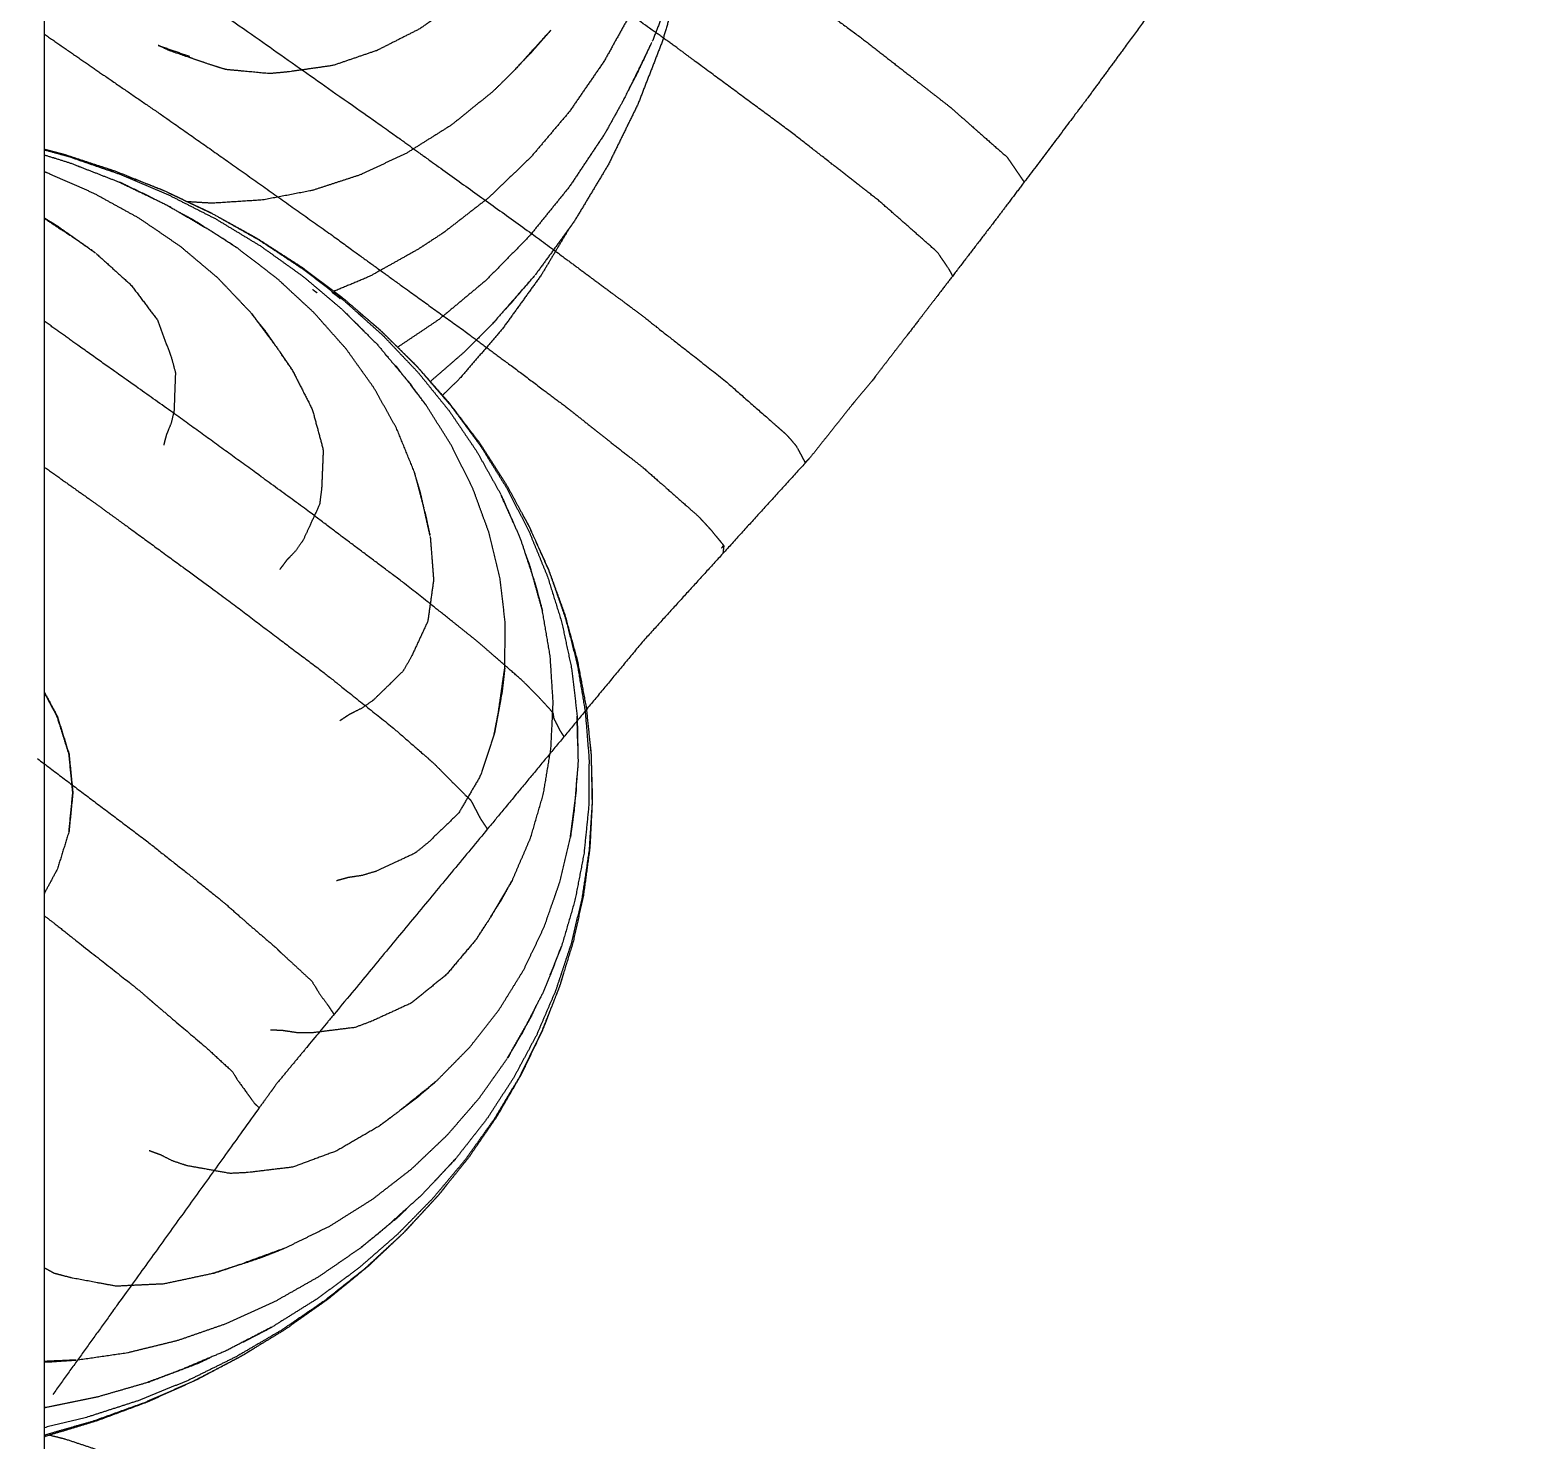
# Model space of a CAD drawing. Header units: millimetres. Extents: x 3429 to 24139, y -631 to 9878.
# Drawn here: x 8512.4 to 8536.01, y 3658.76 to 3681.08 of the extents above; entities that cross this region are included whole.
import ezdxf

# ---------------------------------------------------------------- set-up
doc = ezdxf.new("R2010")
doc.units = ezdxf.units.MM
doc.layers.add('multid_gorunus_3', color=23, linetype='Continuous', lineweight=13)
doc.layers.add('multid_gorunus_4', color=15, linetype='Continuous', lineweight=9)

# ---------------------------------------------------------------- blocks, each defined once
blk = doc.blocks.new('grup-2')
at = {"layer": 'multid_gorunus_3', "lineweight": -3}
for points, degree, knots in [([(1978.928, 6217.144), (1978.928, 6216.155), (1978.928, 6213.761), (1978.928, 6208.959), (1978.928, 6202.868), (1978.928, 6195.487), (1978.928, 6186.836), (1978.928, 6176.969), (1978.928, 6165.969), (1978.928, 6153.941), (1978.928, 6141.024), (1978.928, 6127.365), (1978.928, 6113.136), (1978.928, 6098.504), (1978.928, 6083.653), (1978.928, 6068.742), (1978.928, 6053.94), (1978.928, 6039.26), (1978.928, 6024.58), (1978.928, 6005.778), (1978.928, 5990.869), (1978.928, 5976.016), (1978.928, 5961.387), (1978.928, 5947.155), (1978.928, 5933.498), (1978.928, 5920.578), (1978.928, 5947.227), (1978.928, 5936.226), (1978.928, 5926.36), (1978.928, 5917.707), (1978.928, 5910.327), (1978.928, 5904.236), (1978.928, 5899.433), (1978.928, 5897.04), (1978.928, 5896.051)], 3, [200, 200, 200, 200, 215.285175, 230.934783, 246.910875, 263.16962, 279.661789, 296.333468, 313.127007, 329.982146, 346.837285, 363.630824, 380.302503, 396.794672, 413.053417, 429.029509, 444.679117, 459.964292, 475.249467, 490.899075, 506.875167, 523.133912, 539.62608, 556.29776, 573.091299, 589.946438, 606.801576, 623.595115, 640.266795, 656.758963, 673.017709, 688.9938, 704.643409, 719.928583, 719.928583, 719.928583, 719.928583]), ([(1955.547, 6155.803), (1955.743, 6155.333), (1955.939, 6154.863), (1956.452, 6153.631), (1956.966, 6152.398), (1957.205, 6151.932), (1957.444, 6151.467), (1957.867, 6150.643), (1958.29, 6149.82), (1958.596, 6149.223), (1958.902, 6148.627), (1959.537, 6147.635), (1960.172, 6146.642), (1960.477, 6146.164), (1960.783, 6145.686), (1960.994, 6145.399), (1961.205, 6145.111), (1961.813, 6144.283), (1962.42, 6143.455), (1962.918, 6142.795), (1963.415, 6142.136), (1963.649, 6141.826), (1963.883, 6141.516), (1964.215, 6141.084), (1964.546, 6140.652), (1964.809, 6140.308), (1965.073, 6139.965), (1965.454, 6139.471), (1965.835, 6138.977), (1965.987, 6138.794), (1966.139, 6138.612), (1966.469, 6138.196), (1966.8, 6137.781)], 2, [-11, -11, -11, -10, -10, -9, -9, -8, -8, -7, -7, -6, -6, -5, -5, -4, -4, -3, -3, -2, -2, -1, -1, 0, 0, 1, 1, 2, 2, 3, 3, 4, 4, 5, 5, 5]), ([(1979.157, 6153.421), (1978.265, 6152.849), (1977.374, 6152.278), (1976.846, 6151.932), (1976.319, 6151.586), (1975.454, 6151.006), (1974.59, 6150.426), (1973.932, 6149.992), (1973.274, 6149.558), (1972.625, 6149.115), (1971.975, 6148.673), (1971.168, 6148.114), (1970.36, 6147.555), (1969.733, 6147.11), (1969.105, 6146.666), (1968.499, 6146.243), (1967.893, 6145.819), (1967.424, 6145.473), (1966.954, 6145.128), (1966.472, 6144.771), (1965.99, 6144.415), (1965.59, 6144.104), (1965.19, 6143.793), (1964.885, 6143.555), (1964.58, 6143.318), (1964.406, 6143.164), (1964.231, 6143.01), (1963.956, 6142.769), (1963.682, 6142.528), (1963.591, 6142.394), (1963.5, 6142.26), (1963.458, 6142.198), (1963.415, 6142.136)], 2, [7, 7, 7, 8, 8, 9, 9, 10, 10, 11, 11, 12, 12, 13, 13, 14, 14, 15, 15, 16, 16, 17, 17, 18, 18, 19, 19, 20, 20, 21, 21, 22, 22, 23, 23, 23]), ([(1964.546, 6140.652), (1964.575, 6140.704), (1964.604, 6140.756), (1964.696, 6140.891), (1964.788, 6141.026), (1965.122, 6141.321), (1965.457, 6141.616), (1965.59, 6141.732), (1965.722, 6141.847), (1965.868, 6141.961), (1966.013, 6142.075), (1966.554, 6142.496), (1967.095, 6142.918), (1967.857, 6143.481), (1968.619, 6144.044), (1968.766, 6144.154), (1968.913, 6144.263), (1969.096, 6144.394), (1969.279, 6144.526), (1970.259, 6145.22), (1971.239, 6145.915), (1972.378, 6146.703), (1973.518, 6147.491), (1973.792, 6147.683), (1974.065, 6147.876), (1974.329, 6148.056), (1974.593, 6148.237), (1975.839, 6149.076), (1977.086, 6149.914), (1977.472, 6150.17), (1977.859, 6150.425), (1978.393, 6150.775), (1978.928, 6151.126)], 2, [7, 7, 7, 8, 8, 9, 9, 10, 10, 11, 11, 12, 12, 13, 13, 14, 14, 15, 15, 16, 16, 17, 17, 18, 18, 19, 19, 20, 20, 21, 21, 22, 22, 22.679142, 22.679142, 22.679142]), ([(1978.91, 6146.722), (1978.846, 6146.677), (1978.782, 6146.633), (1977.339, 6145.641), (1975.895, 6144.649), (1974.823, 6143.895), (1973.75, 6143.141), (1973.502, 6142.965), (1973.255, 6142.789), (1973.064, 6142.651), (1972.873, 6142.513), (1971.992, 6141.881), (1971.111, 6141.248), (1970.423, 6140.736), (1969.734, 6140.225), (1969.578, 6140.108), (1969.421, 6139.99), (1969.305, 6139.898), (1969.189, 6139.806), (1968.671, 6139.401), (1968.154, 6138.995), (1967.774, 6138.661), (1967.394, 6138.328), (1967.289, 6138.236), (1967.185, 6138.144), (1967.146, 6138.101), (1967.106, 6138.058), (1967.064, 6138.006), (1967.021, 6137.954), (1966.952, 6137.825), (1966.883, 6137.696)], 2, [0, 0, 0, 1, 1, 2, 2, 3, 3, 4, 4, 5, 5, 6, 6, 7, 7, 8, 8, 9, 9, 10, 10, 11, 11, 12, 12, 13, 13, 14, 14, 15, 15, 15]), ([(1978.928, 6144.478), (1978.647, 6144.284), (1978.366, 6144.089), (1977.661, 6143.604), (1976.956, 6143.12), (1976.432, 6142.751), (1975.908, 6142.383), (1975.14, 6141.838), (1974.371, 6141.293), (1973.781, 6140.864), (1973.19, 6140.436), (1972.741, 6140.113), (1972.291, 6139.791), (1971.94, 6139.53), (1971.589, 6139.269), (1971.122, 6138.919), (1970.654, 6138.568), (1970.308, 6138.293), (1969.961, 6138.019), (1969.702, 6137.816), (1969.443, 6137.613), (1969.253, 6137.445), (1969.062, 6137.278), (1968.814, 6137.059), (1968.566, 6136.84), (1968.472, 6136.737), (1968.377, 6136.635), (1968.276, 6136.511), (1968.174, 6136.387)], 2, [2.641019, 2.641019, 2.641019, 3, 3, 4, 4, 5, 5, 6, 6, 7, 7, 8, 8, 9, 9, 10, 10, 11, 11, 12, 12, 13, 13, 14, 14, 15, 15, 16, 16, 16]), ([(1970.699, 6133.361), (1970.728, 6133.404), (1970.756, 6133.447), (1970.807, 6133.545), (1970.858, 6133.644), (1970.864, 6133.686), (1970.87, 6133.728), (1970.895, 6133.758), (1970.919, 6133.788), (1971.005, 6133.881), (1971.09, 6133.974), (1971.218, 6134.104), (1971.347, 6134.234), (1971.588, 6134.445), (1971.829, 6134.655), (1971.948, 6134.759), (1972.068, 6134.863), (1972.267, 6135.022), (1972.467, 6135.181), (1972.841, 6135.478), (1973.215, 6135.775), (1973.736, 6136.166), (1974.258, 6136.557), (1974.524, 6136.759), (1974.791, 6136.96), (1975.166, 6137.234), (1975.542, 6137.508), (1976.185, 6137.975), (1976.829, 6138.441), (1977.611, 6138.996), (1978.393, 6139.551), (1978.66, 6139.743), (1978.928, 6139.934)], 2, [4, 4, 4, 5, 5, 6, 6, 7, 7, 8, 8, 9, 9, 10, 10, 11, 11, 12, 12, 13, 13, 14, 14, 15, 15, 16, 16, 17, 17, 18, 18, 19, 19, 19.533118, 19.533118, 19.533118]), ([(1966.884, 6137.688), (1967.535, 6136.973), (1968.185, 6136.258), (1968.822, 6135.559), (1969.458, 6134.859), (1970.079, 6134.11), (1970.699, 6133.361), (1971.306, 6132.628), (1971.913, 6131.895), (1973.128, 6130.429), (1974.342, 6128.963), (1974.796, 6128.414), (1975.25, 6127.866), (1975.387, 6127.676), (1975.525, 6127.485), (1976.614, 6125.973), (1977.704, 6124.461), (1978.248, 6123.705), (1978.793, 6122.949)], 2, [-7, -7, -7, -6, -6, -5, -5, -4, -4, -3, -3, -2, -2, -1, -1, 0, 0, 1, 1, 2, 2, 2]), ([(1978.928, 6137.626), (1978.863, 6137.58), (1978.799, 6137.533), (1978.483, 6137.31), (1978.168, 6137.086), (1977.909, 6136.898), (1977.649, 6136.71), (1976.883, 6136.15), (1976.116, 6135.59), (1975.572, 6135.179), (1975.027, 6134.767), (1974.787, 6134.587), (1974.547, 6134.407), (1974.374, 6134.27), (1974.202, 6134.133), (1973.803, 6133.815), (1973.403, 6133.496), (1973.164, 6133.287), (1972.925, 6133.079), (1972.842, 6133.007), (1972.76, 6132.935), (1972.61, 6132.783), (1972.461, 6132.632), (1972.362, 6132.533), (1972.263, 6132.433), (1972.224, 6132.397), (1972.184, 6132.361), (1972.168, 6132.334), (1972.152, 6132.307), (1972.089, 6132.186), (1972.026, 6132.065), (1971.97, 6131.98), (1971.913, 6131.895)], 2, [10.934205, 10.934205, 10.934205, 11, 11, 12, 12, 13, 13, 14, 14, 15, 15, 16, 16, 17, 17, 18, 18, 19, 19, 20, 20, 21, 21, 22, 22, 23, 23, 24, 24, 25, 25, 26, 26, 26]), ([(1979.037, 6133.011), (1978.611, 6132.69), (1978.186, 6132.369), (1977.758, 6132.047), (1977.331, 6131.725), (1977.006, 6131.468), (1976.681, 6131.212), (1976.38, 6130.971), (1976.079, 6130.73), (1975.939, 6130.606), (1975.799, 6130.482), (1975.525, 6130.245), (1975.25, 6130.009), (1975.219, 6129.977), (1975.187, 6129.945), (1974.941, 6129.719), (1974.695, 6129.492), (1974.637, 6129.398), (1974.58, 6129.304), (1974.506, 6129.201), (1974.432, 6129.099), (1974.387, 6129.031), (1974.342, 6128.963)], 2, [6, 6, 6, 7, 7, 8, 8, 9, 9, 10, 10, 11, 11, 12, 12, 13, 13, 14, 14, 15, 15, 16, 16, 17, 17, 17]), ([(1978.928, 6130.524), (1978.848, 6130.464), (1978.769, 6130.404), (1978.16, 6129.923), (1977.55, 6129.443), (1977.484, 6129.39), (1977.418, 6129.337), (1977.387, 6129.309), (1977.356, 6129.282), (1977.271, 6129.209), (1977.186, 6129.135), (1976.772, 6128.784), (1976.358, 6128.433), (1976.154, 6128.245), (1975.95, 6128.058), (1975.909, 6127.991), (1975.869, 6127.925), (1975.736, 6127.741), (1975.603, 6127.558), (1975.564, 6127.521), (1975.525, 6127.485)], 2, [5.900457, 5.900457, 5.900457, 6, 6, 7, 7, 8, 8, 9, 9, 10, 10, 11, 11, 12, 12, 13, 13, 14, 14, 15, 15, 15])]:
    blk.add_open_spline(points, degree=degree, knots=knots, dxfattribs=at)
for points in [[(1966.883, 6137.696), (1966.842, 6137.738), (1966.8, 6137.781)], [(1966.884, 6137.688), (1966.842, 6137.734), (1966.8, 6137.781)], [(1966.883, 6137.696), (1966.884, 6137.692), (1966.884, 6137.688)], [(1968.17, 6136.38), (1968.172, 6136.384), (1968.174, 6136.387)], [(1968.17, 6136.38), (1968.19, 6136.36), (1968.209, 6136.34)], [(1968.17, 6136.38), (1968.178, 6136.319), (1968.185, 6136.258)], [(1968.174, 6136.387), (1968.192, 6136.364), (1968.209, 6136.34)]]:
    blk.add_open_spline(points, degree=2, dxfattribs=at)
at = {"layer": 'multid_gorunus_4', "lineweight": -3}
for points, knots in [([(1968.601, 6147.817), (1968.725, 6147.312), (1968.849, 6146.808), (1969.013, 6146.323), (1969.177, 6145.838), (1969.38, 6145.378), (1969.583, 6144.917), (1969.822, 6144.486), (1970.062, 6144.055), (1970.336, 6143.656), (1970.609, 6143.258), (1970.915, 6142.897), (1971.22, 6142.536), (1971.554, 6142.214), (1971.887, 6141.893), (1972.246, 6141.615), (1972.605, 6141.337), (1972.809, 6141.204), (1973.013, 6141.071), (1973.398, 6140.855), (1973.784, 6140.64), (1974.064, 6140.523), (1974.344, 6140.406)], [-18, -18, -18, -17, -17, -16, -16, -15, -15, -14, -14, -13, -13, -12, -12, -11, -11, -10, -10, -9, -9, -8, -8, -7.304166, -7.304166, -7.304166]), ([(1970.76, 6146.82), (1970.997, 6146.475), (1971.234, 6146.13), (1971.501, 6145.825), (1971.768, 6145.519), (1972.061, 6145.257), (1972.355, 6144.994), (1972.671, 6144.777), (1972.987, 6144.56), (1973.322, 6144.391), (1973.657, 6144.221), (1974.008, 6144.101), (1974.359, 6143.981), (1974.714, 6143.93), (1975.07, 6143.88), (1975.217, 6143.866), (1975.365, 6143.852), (1975.709, 6143.885), (1976.053, 6143.917), (1976.172, 6143.954), (1976.292, 6143.991), (1976.614, 6144.102), (1976.937, 6144.212), (1977.032, 6144.257), (1977.127, 6144.301), (1976.878, 6144.214), (1976.628, 6144.127)], [-7, -7, -7, -6, -6, -5, -5, -4, -4, -3, -3, -2, -2, -1, -1, 0, 0, 1, 1, 2, 2, 3, 3, 4, 4, 5, 5, 5.794767, 5.794767, 5.794767]), ([(1968.656, 6146.245), (1968.747, 6145.817), (1968.838, 6145.388), (1968.991, 6144.873), (1969.145, 6144.359), (1969.339, 6143.861), (1969.533, 6143.363), (1969.767, 6142.886), (1970, 6142.409), (1970.271, 6141.959), (1970.542, 6141.508), (1970.848, 6141.088), (1971.155, 6140.667)], [-0.815105, -0.815105, -0.815105, 0, 0, 1, 1, 2, 2, 3, 3, 4, 4, 5, 5, 5]), ([(1969.698, 6143.559), (1969.631, 6143.681), (1969.565, 6143.804), (1969.433, 6144.084), (1969.302, 6144.364), (1969.53, 6143.899), (1969.759, 6143.434), (1969.908, 6143.167), (1970.057, 6142.899)], [-2.270836, -2.270836, -2.270836, -2, -2, -1, -1, 0, 0, 1, 1, 1]), ([(1971.369, 6144.033), (1971.291, 6144.112), (1971.214, 6144.191), (1971.056, 6144.371), (1970.899, 6144.551), (1971.194, 6144.226), (1971.489, 6143.901), (1971.655, 6143.737), (1971.822, 6143.573)], [-2.254776, -2.254776, -2.254776, -2, -2, -1, -1, 0, 0, 1, 1, 1]), ([(1971.822, 6143.573), (1972.151, 6143.307), (1972.481, 6143.04), (1972.832, 6142.82), (1973.183, 6142.599), (1973.552, 6142.425), (1973.922, 6142.252), (1974.305, 6142.127), (1974.688, 6142.003), (1975.082, 6141.927), (1975.475, 6141.852), (1975.874, 6141.827), (1976.272, 6141.801), (1976.467, 6141.813), (1976.662, 6141.825)], [-7, -7, -7, -6, -6, -5, -5, -4, -4, -3, -3, -2, -2, -1, -1, -0.512864, -0.512864, -0.512864]), ([(1970.057, 6142.899), (1970.339, 6142.477), (1970.62, 6142.055), (1970.935, 6141.667), (1971.249, 6141.279), (1971.594, 6140.929), (1971.938, 6140.579), (1972.309, 6140.27), (1972.68, 6139.961), (1973.007, 6139.741), (1973.334, 6139.522)], [-19, -19, -19, -18, -18, -17, -17, -16, -16, -15, -15, -14.171515, -14.171515, -14.171515]), ([(1978.928, 6142.658), (1978.769, 6142.617), (1978.61, 6142.575), (1978.203, 6142.441), (1977.795, 6142.307), (1977.4, 6142.148), (1977.005, 6141.99), (1976.644, 6141.816), (1976.284, 6141.643)], [2.62009, 2.62009, 2.62009, 3, 3, 4, 4, 5, 5, 5.944872, 5.944872, 5.944872]), ([(1978.928, 6142.647), (1978.742, 6142.596), (1978.556, 6142.546), (1978.151, 6142.406), (1977.747, 6142.267), (1977.356, 6142.102), (1976.965, 6141.936), (1976.591, 6141.746), (1976.216, 6141.555), (1975.861, 6141.34), (1975.505, 6141.125), (1975.171, 6140.887), (1974.838, 6140.648), (1974.528, 6140.387), (1974.219, 6140.126)], [7.552521, 7.552521, 7.552521, 8, 8, 9, 9, 10, 10, 11, 11, 12, 12, 13, 13, 14, 14, 14]), ([(1978.928, 6142.566), (1978.729, 6142.505), (1978.53, 6142.443), (1978.137, 6142.29), (1977.743, 6142.137)], [12.512542, 12.512542, 12.512542, 13, 13, 14, 14, 14]), ([(1975.658, 6140.069), (1975.919, 6140.343), (1976.18, 6140.618), (1976.477, 6140.868), (1976.774, 6141.118), (1977.102, 6141.342), (1977.43, 6141.565), (1977.785, 6141.76), (1978.139, 6141.955), (1978.516, 6142.121), (1978.893, 6142.286), (1978.91, 6142.292), (1978.928, 6142.298)], [0, 0, 0, 1, 1, 2, 2, 3, 3, 4, 4, 5, 5, 5.043953, 5.043953, 5.043953]), ([(1977.622, 6142.235), (1977.342, 6142.124), (1977.061, 6142.014), (1977.048, 6142.008), (1977.035, 6142.002)], [-0.7070867, -0.7070867, -0.7070867, 0, 0, 0.0338806, 0.0338806, 0.0338806]), ([(1977.916, 6142.346), (1977.885, 6142.336), (1977.855, 6142.326), (1977.855, 6142.326), (1977.854, 6142.326)], [-1.07493616, -1.07493616, -1.07493616, -1, -1, -0.99989259, -0.99989259, -0.99989259]), ([(1976.974, 6141.973), (1976.634, 6141.813), (1976.295, 6141.653), (1975.928, 6141.45), (1975.56, 6141.247), (1975.211, 6141.021), (1974.861, 6140.796), (1974.531, 6140.549), (1974.201, 6140.302), (1973.892, 6140.036), (1973.583, 6139.769), (1973.297, 6139.484), (1973.012, 6139.199), (1972.751, 6138.897), (1972.489, 6138.594), (1972.255, 6138.277), (1972.021, 6137.959), (1971.814, 6137.626), (1971.608, 6137.294), (1971.431, 6136.95), (1971.254, 6136.606), (1971.108, 6136.251), (1970.963, 6135.897), (1970.85, 6135.534), (1970.737, 6135.171), (1970.658, 6134.802), (1970.58, 6134.434), (1970.536, 6134.062), (1970.493, 6133.69)], [0.113601, 0.113601, 0.113601, 1, 1, 2, 2, 3, 3, 4, 4, 5, 5, 6, 6, 7, 7, 8, 8, 9, 9, 10, 10, 11, 11, 12, 12, 13, 13, 14, 14, 14]), ([(1977.197, 6141.871), (1977.246, 6141.897), (1977.295, 6141.923), (1977.519, 6142.03), (1977.743, 6142.137), (1977.367, 6141.956), (1976.991, 6141.775), (1976.636, 6141.567), (1976.281, 6141.359), (1976.079, 6141.228), (1975.877, 6141.096), (1976.081, 6141.227), (1976.286, 6141.358)], [-3.134114, -3.134114, -3.134114, -3, -3, -2, -2, -1, -1, 0, 0, 1, 1, 1.59588, 1.59588, 1.59588]), ([(1976.16, 6141.577), (1975.837, 6141.393), (1975.513, 6141.21), (1975.167, 6140.981), (1974.821, 6140.751), (1974.496, 6140.501), (1974.171, 6140.25), (1973.869, 6139.979), (1973.567, 6139.708), (1973.291, 6139.418), (1973.014, 6139.127), (1972.765, 6138.82), (1972.516, 6138.512), (1972.296, 6138.189), (1972.077, 6137.866), (1971.889, 6137.529), (1971.701, 6137.193)], [6.11278, 6.11278, 6.11278, 7, 7, 8, 8, 9, 9, 10, 10, 11, 11, 12, 12, 13, 13, 14, 14, 14]), ([(1976.311, 6141.374), (1976.437, 6141.455), (1976.564, 6141.535), (1976.684, 6141.599), (1976.804, 6141.663)], [1.6324798, 1.6324798, 1.6324798, 2, 2, 2.3288089, 2.3288089, 2.3288089]), ([(1978.496, 6141.278), (1978.459, 6141.254), (1978.423, 6141.23), (1978.265, 6141.118), (1978.107, 6141.005), (1978.419, 6141.225), (1978.731, 6141.446), (1978.83, 6141.506), (1978.928, 6141.567)], [-0.112462, -0.112462, -0.112462, 0, 0, 1, 1, 2, 2, 2.576032, 2.576032, 2.576032]), ([(1970.611, 6141.414), (1970.834, 6141.041), (1971.058, 6140.668), (1971.368, 6140.239), (1971.677, 6139.81), (1972.02, 6139.412), (1972.363, 6139.014), (1972.494, 6138.888), (1972.624, 6138.762)], [-0.817299, -0.817299, -0.817299, 0, 0, 1, 1, 2, 2, 2.349154, 2.349154, 2.349154]), ([(1973.076, 6137.565), (1973.213, 6137.9), (1973.35, 6138.236), (1973.53, 6138.559), (1973.711, 6138.882), (1973.931, 6139.189), (1974.151, 6139.497), (1974.407, 6139.785), (1974.663, 6140.073), (1974.952, 6140.34), (1975.241, 6140.608), (1975.559, 6140.852), (1975.877, 6141.096)], [0, 0, 0, 1, 1, 2, 2, 3, 3, 4, 4, 5, 5, 6, 6, 6]), ([(1978.107, 6141.005), (1977.83, 6140.756), (1977.554, 6140.506), (1977.346, 6140.231), (1977.139, 6139.956), (1977.028, 6139.66), (1976.918, 6139.365), (1976.885, 6139.244), (1976.853, 6139.124), (1976.863, 6138.82), (1976.874, 6138.516), (1976.897, 6138.417), (1976.92, 6138.318), (1976.958, 6138.227), (1976.995, 6138.137), (1977.017, 6138.055), (1977.038, 6137.973)], [-3, -3, -3, -2, -2, -1, -1, 0, 0, 1, 1, 2, 2, 3, 3, 4, 4, 5, 5, 5]), ([(1971.644, 6140.108), (1971.6, 6140.155), (1971.555, 6140.202), (1971.355, 6140.435), (1971.155, 6140.667), (1971.493, 6140.281), (1971.831, 6139.895), (1972.046, 6139.679), (1972.26, 6139.463)], [-2.126698, -2.126698, -2.126698, -2, -2, -1, -1, 0, 0, 1, 1, 1]), ([(1974.343, 6140.406), (1974.296, 6140.372), (1974.249, 6140.337), (1974.232, 6140.323), (1974.215, 6140.309)], [-1.1412243, -1.1412243, -1.1412243, -1, -1, -0.9455863, -0.9455863, -0.9455863]), ([(1974.375, 6140.393), (1974.347, 6140.373), (1974.318, 6140.353), (1974.28, 6140.322), (1974.243, 6140.291)], [-6.0850189, -6.0850189, -6.0850189, -6, -6, -5.8806726, -5.8806726, -5.8806726]), ([(1973.858, 6139.766), (1973.87, 6139.779), (1973.882, 6139.792), (1974.051, 6139.959), (1974.219, 6140.126), (1973.937, 6139.845), (1973.655, 6139.564), (1973.404, 6139.263), (1973.152, 6138.963), (1973.014, 6138.779), (1972.876, 6138.595), (1972.952, 6138.695), (1973.029, 6138.795)], [-3.044847, -3.044847, -3.044847, -3, -3, -2, -2, -1, -1, 0, 0, 1, 1, 1.323794, 1.323794, 1.323794]), ([(1975.247, 6139.518), (1975.334, 6139.644), (1975.421, 6139.77), (1975.539, 6139.919), (1975.658, 6140.069), (1975.437, 6139.772), (1975.216, 6139.476), (1975.112, 6139.324), (1975.008, 6139.171), (1975.102, 6139.308), (1975.197, 6139.446)], [-2.420718, -2.420718, -2.420718, -2, -2, -1, -1, 0, 0, 1, 1, 1.45865, 1.45865, 1.45865]), ([(1973.758, 6139.92), (1973.692, 6139.864), (1973.627, 6139.809), (1973.338, 6139.526), (1973.049, 6139.243), (1972.784, 6138.943), (1972.519, 6138.643), (1972.28, 6138.327), (1972.04, 6138.012), (1971.827, 6137.682), (1971.615, 6137.353), (1971.43, 6137.011), (1971.245, 6136.669), (1971.089, 6136.316), (1970.932, 6135.963), (1970.806, 6135.602), (1970.68, 6135.241), (1970.585, 6134.872), (1970.491, 6134.504), (1970.428, 6134.131), (1970.365, 6133.757), (1970.334, 6133.381), (1970.304, 6133.006), (1970.307, 6132.629), (1970.31, 6132.253), (1970.347, 6131.879), (1970.385, 6131.504), (1970.456, 6131.134), (1970.528, 6130.765), (1970.634, 6130.402), (1970.74, 6130.039)], [-0.210367, -0.210367, -0.210367, 0, 0, 1, 1, 2, 2, 3, 3, 4, 4, 5, 5, 6, 6, 7, 7, 8, 8, 9, 9, 10, 10, 11, 11, 12, 12, 13, 13, 14, 14, 14]), ([(1973.174, 6138.985), (1973.261, 6139.098), (1973.348, 6139.212), (1973.357, 6139.222), (1973.367, 6139.232)], [1.6317516, 1.6317516, 1.6317516, 2, 2, 2.0356963, 2.0356963, 2.0356963]), ([(1975.008, 6139.171), (1974.846, 6138.855), (1974.685, 6138.538), (1974.598, 6138.218), (1974.512, 6137.898), (1974.525, 6137.587), (1974.538, 6137.277), (1974.555, 6137.154), (1974.571, 6137.031), (1974.701, 6136.749), (1974.831, 6136.467), (1974.892, 6136.38), (1974.953, 6136.294), (1975.024, 6136.22), (1975.095, 6136.147), (1975.147, 6136.076), (1975.2, 6136.005)], [-3, -3, -3, -2, -2, -1, -1, 0, 0, 1, 1, 2, 2, 3, 3, 4, 4, 5, 5, 5]), ([(1972.844, 6139.005), (1972.843, 6139.006), (1972.842, 6139.007), (1972.842, 6139.007), (1972.841, 6139.008)], [1.995573436, 1.995573436, 1.995573436, 2, 2, 2.00147514, 2.00147514, 2.00147514]), ([(1971.638, 6134.447), (1971.634, 6134.803), (1971.63, 6135.159), (1971.672, 6135.516), (1971.714, 6135.873), (1971.8, 6136.227), (1971.885, 6136.58), (1972.012, 6136.927), (1972.139, 6137.274), (1972.305, 6137.611), (1972.471, 6137.948), (1972.674, 6138.272), (1972.876, 6138.595)], [0, 0, 0, 1, 1, 2, 2, 3, 3, 4, 4, 5, 5, 6, 6, 6]), ([(1972.907, 6136.925), (1972.901, 6136.901), (1972.894, 6136.877), (1972.857, 6136.703), (1972.819, 6136.529), (1972.895, 6136.871), (1972.971, 6137.214), (1973.023, 6137.389), (1973.076, 6137.565), (1972.999, 6137.275), (1972.923, 6136.985)], [-0.069232, -0.069232, -0.069232, 0, 0, 1, 1, 2, 2, 3, 3, 3.843047, 3.843047, 3.843047]), ([(1971.504, 6136.747), (1971.51, 6136.763), (1971.516, 6136.779), (1971.609, 6136.986), (1971.701, 6137.193), (1971.547, 6136.845), (1971.393, 6136.497), (1971.276, 6136.14), (1971.158, 6135.783), (1971.1, 6135.569), (1971.043, 6135.356), (1971.143, 6135.715), (1971.243, 6136.075), (1971.279, 6136.168), (1971.315, 6136.261)], [-3.045292, -3.045292, -3.045292, -3, -3, -2, -2, -1, -1, 0, 0, 1, 1, 2, 2, 2.263673, 2.263673, 2.263673]), ([(1971.363, 6136.887), (1971.316, 6136.803), (1971.27, 6136.719), (1971.11, 6136.367), (1970.95, 6136.016), (1970.82, 6135.655), (1970.689, 6135.295), (1970.589, 6134.927), (1970.488, 6134.56), (1970.418, 6134.187), (1970.348, 6133.814), (1970.309, 6133.438), (1970.271, 6133.062), (1970.263, 6132.684), (1970.256, 6132.307), (1970.28, 6131.93), (1970.304, 6131.553), (1970.36, 6131.178), (1970.416, 6130.804), (1970.504, 6130.435), (1970.593, 6130.065), (1970.712, 6129.703), (1970.832, 6129.341), (1970.984, 6128.988), (1971.135, 6128.635), (1971.318, 6128.295), (1971.501, 6127.954), (1971.714, 6127.628), (1971.927, 6127.301), (1972.169, 6126.992), (1972.412, 6126.683)], [-0.247565, -0.247565, -0.247565, 0, 0, 1, 1, 2, 2, 3, 3, 4, 4, 5, 5, 6, 6, 7, 7, 8, 8, 9, 9, 10, 10, 11, 11, 12, 12, 13, 13, 14, 14, 14]), ([(1972.819, 6136.529), (1972.792, 6136.184), (1972.765, 6135.838), (1972.811, 6135.512), (1972.856, 6135.186), (1972.99, 6134.897), (1973.125, 6134.609), (1973.189, 6134.499), (1973.254, 6134.389), (1973.487, 6134.162), (1973.721, 6133.935), (1973.812, 6133.872), (1973.903, 6133.808), (1973.999, 6133.76), (1974.094, 6133.712), (1974.172, 6133.661), (1974.249, 6133.61)], [-3, -3, -3, -2, -2, -1, -1, 0, 0, 1, 1, 2, 2, 3, 3, 4, 4, 5, 5, 5]), ([(1971.517, 6131.09), (1971.373, 6131.424), (1971.229, 6131.757), (1971.128, 6132.105), (1971.026, 6132.453), (1970.967, 6132.811), (1970.907, 6133.169), (1970.89, 6133.532), (1970.872, 6133.896), (1970.895, 6134.262), (1970.918, 6134.627), (1970.981, 6134.992), (1971.043, 6135.356)], [0, 0, 0, 1, 1, 2, 2, 3, 3, 4, 4, 5, 5, 6, 6, 6]), ([(1971.738, 6133.747), (1971.772, 6133.572), (1971.805, 6133.397), (1971.741, 6133.741), (1971.678, 6134.086), (1971.658, 6134.266), (1971.638, 6134.447), (1971.688, 6134.097), (1971.738, 6133.747)], [0, 0, 0, 1, 1, 2, 2, 3, 3, 4, 4, 4]), ([(1978.928, 6134.064), (1978.825, 6133.873), (1978.722, 6133.682), (1978.63, 6133.384), (1978.537, 6133.086), (1978.507, 6132.779), (1978.476, 6132.471), (1978.507, 6132.164), (1978.537, 6131.857), (1978.63, 6131.559), (1978.722, 6131.261), (1978.825, 6131.07), (1978.928, 6130.878)], [51.315954, 51.315954, 51.315954, 52, 52, 53, 53, 54, 54, 55, 55, 56, 56, 56.684746, 56.684746, 56.684746]), ([(1978.928, 6134.053), (1978.828, 6133.866), (1978.728, 6133.68), (1978.635, 6133.382), (1978.543, 6133.085), (1978.512, 6132.778), (1978.482, 6132.471), (1978.512, 6132.164), (1978.543, 6131.858), (1978.54, 6131.857), (1978.537, 6131.857)], [21.33269, 21.33269, 21.33269, 22, 22, 23, 23, 24, 24, 25, 25, 26, 26, 26]), ([(1970.483, 6133.211), (1970.483, 6133.229), (1970.482, 6133.246), (1970.488, 6133.468), (1970.493, 6133.69), (1970.485, 6133.317), (1970.478, 6132.944), (1970.508, 6132.574), (1970.539, 6132.204), (1970.569, 6131.986), (1970.599, 6131.768), (1970.552, 6132.136), (1970.504, 6132.504), (1970.501, 6132.602), (1970.498, 6132.701)], [-3.047097, -3.047097, -3.047097, -3, -3, -2, -2, -1, -1, 0, 0, 1, 1, 2, 2, 2.265561, 2.265561, 2.265561]), ([(1970.295, 6133.301), (1970.285, 6133.209), (1970.274, 6133.116), (1970.263, 6132.739), (1970.252, 6132.361), (1970.271, 6131.984), (1970.291, 6131.606), (1970.341, 6131.231), (1970.392, 6130.856), (1970.473, 6130.485), (1970.555, 6130.114), (1970.667, 6129.749), (1970.779, 6129.384), (1970.921, 6129.027), (1971.063, 6128.67), (1971.234, 6128.322), (1971.405, 6127.975), (1971.606, 6127.64), (1971.807, 6127.305), (1972.035, 6126.984), (1972.264, 6126.663), (1972.519, 6126.359), (1972.775, 6126.054), (1973.056, 6125.767), (1973.338, 6125.481), (1973.644, 6125.214), (1973.95, 6124.948), (1974.279, 6124.705), (1974.608, 6124.462), (1974.958, 6124.243), (1975.308, 6124.024)], [-0.246228, -0.246228, -0.246228, 0, 0, 1, 1, 2, 2, 3, 3, 4, 4, 5, 5, 6, 6, 7, 7, 8, 8, 9, 9, 10, 10, 11, 11, 12, 12, 13, 13, 14, 14, 14]), ([(1971.805, 6133.397), (1971.916, 6133.065), (1972.027, 6132.732), (1972.199, 6132.439), (1972.37, 6132.146), (1972.61, 6131.915), (1972.85, 6131.684), (1972.954, 6131.599), (1973.058, 6131.515), (1973.367, 6131.371), (1973.676, 6131.227), (1973.787, 6131.195), (1973.897, 6131.162), (1974.006, 6131.145), (1974.115, 6131.129), (1974.208, 6131.103), (1974.301, 6131.078)], [-3, -3, -3, -2, -2, -1, -1, 0, 0, 1, 1, 2, 2, 3, 3, 4, 4, 5, 5, 5]), ([(1970.294, 6131.703), (1970.295, 6131.682), (1970.296, 6131.661), (1970.297, 6131.652), (1970.298, 6131.644)], [-3.05478904, -3.05478904, -3.05478904, -3, -3, -2.97628721, -2.97628721, -2.97628721]), ([(1972.727, 6127.901), (1972.461, 6128.171), (1972.194, 6128.442), (1971.961, 6128.739), (1971.729, 6129.036), (1971.532, 6129.354), (1971.335, 6129.673), (1971.175, 6130.01), (1971.015, 6130.346), (1970.892, 6130.696), (1970.77, 6131.047), (1970.684, 6131.408), (1970.599, 6131.768)], [0, 0, 0, 1, 1, 2, 2, 3, 3, 4, 4, 5, 5, 6, 6, 6]), ([(1971.86, 6130.51), (1971.778, 6130.636), (1971.697, 6130.763), (1971.607, 6130.927), (1971.517, 6131.09), (1971.702, 6130.776), (1971.888, 6130.462), (1971.988, 6130.308), (1972.088, 6130.154), (1972.012, 6130.272), (1971.936, 6130.391)], [-2.416061, -2.416061, -2.416061, -2, -2, -1, -1, 0, 0, 1, 1, 1.389389, 1.389389, 1.389389]), ([(1972.088, 6130.154), (1972.324, 6129.874), (1972.559, 6129.595), (1972.836, 6129.37), (1973.113, 6129.145), (1973.43, 6128.999), (1973.746, 6128.854), (1973.878, 6128.805), (1974.009, 6128.756), (1974.356, 6128.713), (1974.703, 6128.669), (1974.82, 6128.671), (1974.936, 6128.674), (1975.045, 6128.69), (1975.154, 6128.707), (1975.251, 6128.711), (1975.348, 6128.715)], [-3, -3, -3, -2, -2, -1, -1, 0, 0, 1, 1, 2, 2, 3, 3, 4, 4, 5, 5, 5]), ([(1970.92, 6129.587), (1970.912, 6129.603), (1970.905, 6129.62), (1970.822, 6129.83), (1970.74, 6130.039), (1970.88, 6129.687), (1971.02, 6129.335), (1971.195, 6128.996), (1971.369, 6128.657), (1971.484, 6128.461), (1971.598, 6128.266), (1971.408, 6128.597), (1971.218, 6128.928), (1971.177, 6129.02), (1971.135, 6129.111)], [-3.047617, -3.047617, -3.047617, -3, -3, -2, -2, -1, -1, 0, 0, 1, 1, 2, 2, 2.264221, 2.264221, 2.264221]), ([(1970.708, 6129.614), (1970.734, 6129.525), (1970.761, 6129.436), (1970.899, 6129.078), (1971.037, 6128.72), (1971.205, 6128.371), (1971.372, 6128.022), (1971.567, 6127.684), (1971.763, 6127.347), (1971.986, 6127.022), (1972.209, 6126.698), (1972.458, 6126.388), (1972.708, 6126.078), (1972.982, 6125.785), (1973.256, 6125.491), (1973.554, 6125.216), (1973.852, 6124.94), (1974.173, 6124.685), (1974.494, 6124.43), (1974.835, 6124.196), (1975.177, 6123.962), (1975.537, 6123.751), (1975.898, 6123.541), (1976.275, 6123.355), (1976.653, 6123.169), (1977.046, 6123.01), (1977.438, 6122.85), (1977.844, 6122.719), (1978.249, 6122.588), (1978.588, 6122.505), (1978.928, 6122.422)], [-0.243326, -0.243326, -0.243326, 0, 0, 1, 1, 2, 2, 3, 3, 4, 4, 5, 5, 6, 6, 7, 7, 8, 8, 9, 9, 10, 10, 11, 11, 12, 12, 13, 13, 13.817548, 13.817548, 13.817548]), ([(1975.124, 6125.262), (1974.767, 6125.437), (1974.409, 6125.613), (1974.074, 6125.823), (1973.738, 6126.033), (1973.427, 6126.274), (1973.116, 6126.515), (1972.833, 6126.784), (1972.55, 6127.052), (1972.296, 6127.345), (1972.043, 6127.638), (1971.82, 6127.952), (1971.598, 6128.266)], [0, 0, 0, 1, 1, 2, 2, 3, 3, 4, 4, 5, 5, 6, 6, 6]), ([(1973.28, 6127.456), (1973.153, 6127.551), (1973.026, 6127.646), (1972.877, 6127.773), (1972.727, 6127.901), (1973.026, 6127.66), (1973.324, 6127.42), (1973.479, 6127.305), (1973.634, 6127.19), (1973.516, 6127.279), (1973.398, 6127.367)], [-2.418037, -2.418037, -2.418037, -2, -2, -1, -1, 0, 0, 1, 1, 1.389121, 1.389121, 1.389121]), ([(1973.634, 6127.19), (1973.966, 6126.997), (1974.298, 6126.804), (1974.646, 6126.675), (1974.995, 6126.546), (1975.35, 6126.503), (1975.706, 6126.46), (1975.848, 6126.453), (1975.99, 6126.446), (1976.334, 6126.508), (1976.677, 6126.57), (1976.786, 6126.607), (1976.895, 6126.643), (1976.991, 6126.691), (1977.086, 6126.739), (1977.176, 6126.771), (1977.266, 6126.804)], [-3, -3, -3, -2, -2, -1, -1, 0, 0, 1, 1, 2, 2, 3, 3, 4, 4, 5, 5, 5]), ([(1972.747, 6126.324), (1972.74, 6126.331), (1972.733, 6126.337), (1972.573, 6126.51), (1972.412, 6126.683), (1972.683, 6126.393), (1972.954, 6126.104), (1973.252, 6125.837), (1973.549, 6125.57), (1973.734, 6125.42), (1973.919, 6125.27), (1973.609, 6125.525), (1973.3, 6125.78), (1973.226, 6125.853), (1973.151, 6125.927)], [-3.024274, -3.024274, -3.024274, -3, -3, -2, -2, -1, -1, 0, 0, 1, 1, 2, 2, 2.262702, 2.262702, 2.262702]), ([(1972.551, 6126.273), (1972.611, 6126.197), (1972.67, 6126.122), (1972.942, 6125.826), (1973.213, 6125.531), (1973.508, 6125.252), (1973.803, 6124.974), (1974.12, 6124.715), (1974.436, 6124.456), (1974.774, 6124.217), (1975.112, 6123.978), (1975.468, 6123.761), (1975.825, 6123.544), (1976.198, 6123.349), (1976.572, 6123.155), (1976.961, 6122.984), (1977.35, 6122.814), (1977.752, 6122.669), (1978.154, 6122.524), (1978.541, 6122.413), (1978.928, 6122.302)], [-0.241825, -0.241825, -0.241825, 0, 0, 1, 1, 2, 2, 3, 3, 4, 4, 5, 5, 6, 6, 7, 7, 8, 8, 8.936797, 8.936797, 8.936797]), ([(1978.418, 6123.493), (1978.013, 6123.552), (1977.608, 6123.611), (1977.209, 6123.708), (1976.811, 6123.806), (1976.424, 6123.941), (1976.036, 6124.075), (1975.664, 6124.244), (1975.292, 6124.412), (1974.938, 6124.612), (1974.584, 6124.813), (1974.251, 6125.041), (1973.919, 6125.27)], [0, 0, 0, 1, 1, 2, 2, 3, 3, 4, 4, 5, 5, 6, 6, 6]), ([(1975.821, 6125.007), (1975.663, 6125.059), (1975.505, 6125.112), (1975.315, 6125.187), (1975.124, 6125.262), (1975.44, 6125.146), (1975.757, 6125.031)], [1.580424, 1.580424, 1.580424, 2, 2, 3, 3, 3.84319, 3.84319, 3.84319]), ([(1975.821, 6125.007), (1975.847, 6124.997), (1975.874, 6124.988), (1976.066, 6124.925), (1976.257, 6124.863), (1976.111, 6124.911), (1975.964, 6124.96)], [-0.071738, -0.071738, -0.071738, 0, 0, 1, 1, 1.389207, 1.389207, 1.389207]), ([(1976.257, 6124.863), (1976.645, 6124.78), (1977.032, 6124.697), (1977.411, 6124.679), (1977.79, 6124.661), (1978.141, 6124.726), (1978.491, 6124.791), (1978.628, 6124.827), (1978.764, 6124.862), (1978.846, 6124.906), (1978.928, 6124.95)], [-3, -3, -3, -2, -2, -1, -1, 0, 0, 1, 1, 1.273714, 1.273714, 1.273714]), ([(1975.781, 6123.778), (1975.764, 6123.786), (1975.747, 6123.795), (1975.527, 6123.909), (1975.308, 6124.024), (1975.677, 6123.832), (1976.046, 6123.641), (1976.431, 6123.478), (1976.816, 6123.316), (1977.049, 6123.23), (1977.282, 6123.144), (1977.27, 6123.148), (1977.258, 6123.152)], [-3.04599, -3.04599, -3.04599, -3, -3, -2, -2, -1, -1, 0, 0, 1, 1, 1.029712, 1.029712, 1.029712]), ([(1975.6, 6123.68), (1975.686, 6123.627), (1975.772, 6123.574), (1976.144, 6123.376), (1976.515, 6123.179), (1976.902, 6123.005), (1977.289, 6122.831), (1977.689, 6122.681), (1978.09, 6122.532), (1978.501, 6122.407), (1978.913, 6122.283), (1978.92, 6122.281), (1978.928, 6122.279)], [-0.242653, -0.242653, -0.242653, 0, 0, 1, 1, 2, 2, 3, 3, 4, 4, 4.017899, 4.017899, 4.017899]), ([(1977.257, 6123.153), (1976.878, 6123.296), (1976.499, 6123.439), (1976.4, 6123.486), (1976.3, 6123.533)], [1.030915, 1.030915, 1.030915, 2, 2, 2.264326, 2.264326, 2.264326]), ([(1978.928, 6123.463), (1978.881, 6123.464), (1978.835, 6123.465), (1978.626, 6123.479), (1978.418, 6123.493), (1978.673, 6123.482), (1978.928, 6123.471)], [1.88465, 1.88465, 1.88465, 2, 2, 3, 3, 3.627361, 3.627361, 3.627361]), ([(1978.928, 6122.742), (1978.919, 6122.743), (1978.911, 6122.744), (1978.499, 6122.827), (1978.088, 6122.911), (1977.685, 6123.027), (1977.282, 6123.144)], [3.979301, 3.979301, 3.979301, 4, 4, 5, 5, 6, 6, 6]), ([(1978.844, 6122.305), (1978.724, 6122.275), (1978.605, 6122.246), (1978.191, 6122.108), (1977.778, 6121.97), (1977.381, 6121.801), (1976.984, 6121.631), (1976.607, 6121.431), (1976.23, 6121.231)], [-2.280124, -2.280124, -2.280124, -2, -2, -1, -1, 0, 0, 1, 1, 1])]:
    blk.add_open_spline(points, degree=2, knots=knots, dxfattribs=at)
for points in [[(1968.922, 6145.343), (1969.112, 6144.854), (1969.302, 6144.364)], [(1971.009, 6144.429), (1971.01, 6144.426), (1971.01, 6144.424)], [(1971.051, 6144.383), (1971.053, 6144.378), (1971.055, 6144.372)], [(1971.067, 6144.365), (1971.071, 6144.357), (1971.075, 6144.349)], [(1969.419, 6144.126), (1969.432, 6144.091), (1969.446, 6144.057)], [(1971.313, 6144.095), (1971.314, 6144.091), (1971.315, 6144.088)], [(1969.55, 6143.86), (1969.55, 6143.86), (1969.55, 6143.86)], [(1969.55, 6143.859), (1969.55, 6143.86), (1969.55, 6143.86)], [(1978.771, 6142.516), (1978.773, 6142.517), (1978.775, 6142.518)], [(1978.779, 6142.52), (1978.777, 6142.519), (1978.775, 6142.518)], [(1977.622, 6142.235), (1977.617, 6142.234), (1977.611, 6142.233)], [(1977.916, 6142.347), (1977.916, 6142.346), (1977.916, 6142.346)], [(1978.399, 6142.392), (1978.388, 6142.389), (1978.377, 6142.386)], [(1978.378, 6142.384), (1978.378, 6142.385), (1978.377, 6142.386)], [(1976.974, 6141.973), (1976.972, 6141.973), (1976.97, 6141.973)], [(1976.96, 6141.757), (1976.942, 6141.749), (1976.924, 6141.74)], [(1976.926, 6141.737), (1976.925, 6141.739), (1976.924, 6141.74)], [(1977.187, 6141.869), (1977.192, 6141.87), (1977.197, 6141.871)], [(1977.285, 6141.917), (1977.278, 6141.914), (1977.271, 6141.911)], [(1976.283, 6141.647), (1976.284, 6141.645), (1976.284, 6141.644)], [(1976.803, 6141.665), (1976.804, 6141.664), (1976.804, 6141.663)], [(1978.928, 6141.561), (1978.726, 6141.429), (1978.525, 6141.297)], [(1976.285, 6141.36), (1976.285, 6141.361), (1976.284, 6141.361)], [(1978.525, 6141.297), (1978.521, 6141.296), (1978.517, 6141.294)], [(1978.559, 6141.32), (1978.553, 6141.317), (1978.546, 6141.315)], [(1978.567, 6141.325), (1978.56, 6141.322), (1978.553, 6141.32)], [(1978.606, 6141.357), (1978.608, 6141.355), (1978.609, 6141.352)], [(1975.3, 6141.069), (1975.3, 6141.069), (1975.299, 6141.069)], [(1975.479, 6141.195), (1975.481, 6141.192), (1975.482, 6141.19)], [(1975.894, 6141.109), (1975.9, 6141.112), (1975.907, 6141.115)], [(1978.28, 6141.127), (1978.279, 6141.127), (1978.278, 6141.127)], [(1978.283, 6141.131), (1978.284, 6141.131), (1978.284, 6141.131)], [(1978.35, 6141.177), (1978.348, 6141.176), (1978.346, 6141.175)], [(1978.394, 6141.207), (1978.391, 6141.206), (1978.387, 6141.205)], [(1973.682, 6140.697), (1973.681, 6140.698), (1973.68, 6140.699)], [(1973.68, 6140.698), (1973.681, 6140.698), (1973.681, 6140.697)], [(1975.142, 6140.521), (1975.149, 6140.525), (1975.157, 6140.53)], [(1977.67, 6140.611), (1977.668, 6140.611), (1977.667, 6140.611)], [(1977.674, 6140.615), (1977.671, 6140.613), (1977.668, 6140.611)], [(1974.356, 6140.415), (1974.355, 6140.416), (1974.354, 6140.417)], [(1974.526, 6140.33), (1974.526, 6140.33), (1974.526, 6140.33)], [(1974.681, 6140.438), (1974.644, 6140.41), (1974.607, 6140.383)], [(1974.968, 6140.355), (1974.967, 6140.355), (1974.967, 6140.355)], [(1974.967, 6140.355), (1974.967, 6140.355), (1974.967, 6140.355)], [(1975.141, 6140.521), (1975.142, 6140.519), (1975.144, 6140.518)], [(1973.932, 6140.068), (1973.845, 6139.994), (1973.758, 6139.92)], [(1973.963, 6140.062), (1973.934, 6140.038), (1973.906, 6140.015)], [(1973.932, 6140.07), (1973.932, 6140.069), (1973.932, 6140.068)], [(1973.944, 6140.08), (1973.945, 6140.08), (1973.945, 6140.079)], [(1973.963, 6140.063), (1973.963, 6140.062), (1973.963, 6140.062)], [(1974.017, 6140.144), (1974.018, 6140.143), (1974.019, 6140.142)], [(1973.89, 6140.033), (1973.89, 6140.033), (1973.89, 6140.033)], [(1975.628, 6140.031), (1975.628, 6140.031), (1975.629, 6140.03)], [(1973.456, 6139.641), (1973.455, 6139.641), (1973.455, 6139.641)], [(1973.876, 6139.784), (1973.871, 6139.78), (1973.866, 6139.775)], [(1973.885, 6139.791), (1973.881, 6139.788), (1973.876, 6139.784)], [(1975.309, 6139.601), (1975.303, 6139.596), (1975.298, 6139.592)], [(1975.314, 6139.607), (1975.308, 6139.603), (1975.302, 6139.598)], [(1975.336, 6139.647), (1975.338, 6139.644), (1975.34, 6139.642)], [(1975.455, 6139.797), (1975.455, 6139.797), (1975.455, 6139.797)], [(1975.455, 6139.797), (1975.455, 6139.797), (1975.455, 6139.797)], [(1972.82, 6138.977), (1972.54, 6139.22), (1972.26, 6139.463)], [(1973.489, 6139.365), (1973.506, 6139.384), (1973.523, 6139.402)], [(1973.521, 6139.403), (1973.522, 6139.403), (1973.523, 6139.402)], [(1975.169, 6139.404), (1975.167, 6139.403), (1975.165, 6139.402)], [(1975.197, 6139.446), (1975.195, 6139.444), (1975.192, 6139.441)], [(1975.285, 6139.569), (1975.282, 6139.567), (1975.279, 6139.564)], [(1973.104, 6139.297), (1973.106, 6139.295), (1973.107, 6139.294)], [(1975.057, 6139.243), (1975.057, 6139.243), (1975.057, 6139.243)], [(1975.062, 6139.25), (1975.062, 6139.25), (1975.062, 6139.25)], [(1975.122, 6139.337), (1975.121, 6139.336), (1975.12, 6139.336)], [(1975.123, 6139.341), (1975.124, 6139.341), (1975.125, 6139.342)], [(1972.727, 6138.878), (1972.729, 6138.876), (1972.731, 6138.874)], [(1972.736, 6138.88), (1972.735, 6138.883), (1972.733, 6138.885)], [(1972.74, 6138.893), (1972.742, 6138.891), (1972.744, 6138.889)], [(1972.848, 6139.015), (1972.849, 6139.013), (1972.85, 6139.012)], [(1973.032, 6138.799), (1973.083, 6138.866), (1973.135, 6138.933)], [(1973.174, 6138.985), (1973.152, 6138.961), (1973.129, 6138.938)], [(1973.132, 6138.936), (1973.131, 6138.937), (1973.129, 6138.938)], [(1973.26, 6139.097), (1973.261, 6139.095), (1973.262, 6139.094)], [(1974.971, 6139.092), (1974.967, 6139.089), (1974.964, 6139.086)], [(1974.972, 6139.098), (1974.97, 6139.096), (1974.968, 6139.094)], [(1974.968, 6139.095), (1974.968, 6139.094), (1974.968, 6139.094)], [(1974.974, 6139.106), (1974.972, 6139.104), (1974.969, 6139.101)], [(1974.97, 6139.101), (1974.971, 6139.099), (1974.972, 6139.098)], [(1972.63, 6138.756), (1972.611, 6138.735), (1972.593, 6138.714)], [(1972.629, 6138.756), (1972.63, 6138.756), (1972.63, 6138.756)], [(1972.922, 6138.656), (1972.922, 6138.656), (1972.922, 6138.656)], [(1972.925, 6138.659), (1972.925, 6138.66), (1972.925, 6138.66)], [(1972.948, 6138.691), (1972.949, 6138.691), (1972.949, 6138.691)], [(1972.958, 6138.682), (1972.958, 6138.681), (1972.959, 6138.681)], [(1973.03, 6138.796), (1973.028, 6138.797), (1973.026, 6138.798)], [(1973.029, 6138.795), (1973.028, 6138.796), (1973.026, 6138.798)], [(1973.03, 6138.801), (1973.031, 6138.8), (1973.032, 6138.799)], [(1972.887, 6138.613), (1972.892, 6138.618), (1972.897, 6138.622)], [(1977.022, 6138.039), (1977.021, 6138.04), (1977.02, 6138.041)], [(1977.021, 6138.038), (1977.021, 6138.039), (1977.022, 6138.039)], [(1972.932, 6137.022), (1972.929, 6137.016), (1972.926, 6137.01)], [(1972.934, 6137.029), (1972.931, 6137.023), (1972.927, 6137.018)], [(1972.878, 6136.795), (1972.877, 6136.794), (1972.876, 6136.792)], [(1972.889, 6136.843), (1972.887, 6136.84), (1972.886, 6136.838)], [(1972.923, 6136.985), (1972.921, 6136.982), (1972.919, 6136.979)], [(1972.861, 6136.718), (1972.86, 6136.718), (1972.86, 6136.717)], [(1972.861, 6136.722), (1972.862, 6136.723), (1972.862, 6136.724)], [(1971.17, 6135.81), (1971.163, 6135.794), (1971.157, 6135.778)], [(1971.046, 6135.375), (1971.049, 6135.381), (1971.052, 6135.386)], [(1971.716, 6133.902), (1971.715, 6133.895), (1971.714, 6133.888)], [(1971.717, 6133.893), (1971.716, 6133.887), (1971.715, 6133.881)], [(1971.723, 6133.856), (1971.722, 6133.853), (1971.721, 6133.849)], [(1971.747, 6133.713), (1971.746, 6133.71), (1971.746, 6133.707)], [(1971.756, 6133.665), (1971.755, 6133.663), (1971.755, 6133.661)], [(1971.768, 6133.591), (1971.768, 6133.592), (1971.769, 6133.593)], [(1971.77, 6133.587), (1971.769, 6133.587), (1971.769, 6133.586)], [(1970.539, 6132.233), (1970.539, 6132.216), (1970.539, 6132.2)], [(1972.332, 6132.211), (1972.332, 6132.21), (1972.332, 6132.21)], [(1972.332, 6132.21), (1972.332, 6132.211), (1972.332, 6132.211)], [(1970.595, 6131.788), (1970.595, 6131.795), (1970.595, 6131.801)], [(1971.806, 6130.601), (1971.807, 6130.595), (1971.809, 6130.589)], [(1971.81, 6130.594), (1971.811, 6130.588), (1971.813, 6130.582)], [(1971.829, 6130.561), (1971.83, 6130.557), (1971.831, 6130.554)], [(1971.909, 6130.434), (1971.91, 6130.43), (1971.911, 6130.427)], [(1971.936, 6130.391), (1971.936, 6130.389), (1971.937, 6130.386)], [(1971.977, 6130.325), (1971.977, 6130.326), (1971.977, 6130.327)], [(1971.98, 6130.323), (1971.98, 6130.322), (1971.98, 6130.321)], [(1970.91, 6129.612), (1970.913, 6129.601), (1970.916, 6129.591)], [(1973.051, 6129.195), (1973.052, 6129.195), (1973.052, 6129.194)], [(1971.358, 6128.685), (1971.364, 6128.669), (1971.371, 6128.653)], [(1971.586, 6128.283), (1971.583, 6128.289), (1971.581, 6128.295)], [(1973.192, 6127.527), (1973.196, 6127.521), (1973.2, 6127.516)], [(1973.199, 6127.521), (1973.203, 6127.516), (1973.207, 6127.511)], [(1973.231, 6127.496), (1973.233, 6127.493), (1973.235, 6127.49)], [(1973.355, 6127.399), (1973.357, 6127.397), (1973.36, 6127.394)], [(1973.398, 6127.367), (1973.399, 6127.366), (1973.4, 6127.364)], [(1973.462, 6127.318), (1973.462, 6127.319), (1973.461, 6127.32)], [(1973.466, 6127.316), (1973.466, 6127.315), (1973.467, 6127.314)], [(1972.483, 6126.607), (1972.483, 6126.606), (1972.484, 6126.606)], [(1974.918, 6126.575), (1974.918, 6126.575), (1974.918, 6126.574)], [(1973.528, 6125.593), (1973.54, 6125.58), (1973.553, 6125.567)], [(1973.901, 6125.283), (1973.896, 6125.288), (1973.891, 6125.293)], [(1975.708, 6125.048), (1975.714, 6125.044), (1975.72, 6125.041)], [(1975.716, 6125.045), (1975.722, 6125.042), (1975.728, 6125.038)], [(1975.912, 6124.977), (1975.915, 6124.975), (1975.918, 6124.974)], [(1975.964, 6124.96), (1975.966, 6124.959), (1975.968, 6124.957)], [(1976.044, 6124.932), (1976.044, 6124.933), (1976.043, 6124.934)], [(1976.049, 6124.932), (1976.049, 6124.931), (1976.05, 6124.93)], [(1975.404, 6123.974), (1975.405, 6123.974), (1975.406, 6123.973)], [(1975.758, 6123.79), (1975.762, 6123.788), (1975.766, 6123.786)], [(1976.787, 6123.331), (1976.803, 6123.322), (1976.82, 6123.314)], [(1977.26, 6123.15), (1977.254, 6123.153), (1977.247, 6123.157)]]:
    blk.add_open_spline(points, degree=2, dxfattribs=at)

msp = doc.modelspace()

# ---------------------------------------------------------------- block references
at = {"xscale": -1}
msp.add_blockref('grup-2', (10491.554, -2463.465), dxfattribs=at)

doc.saveas('drawing.dxf')
